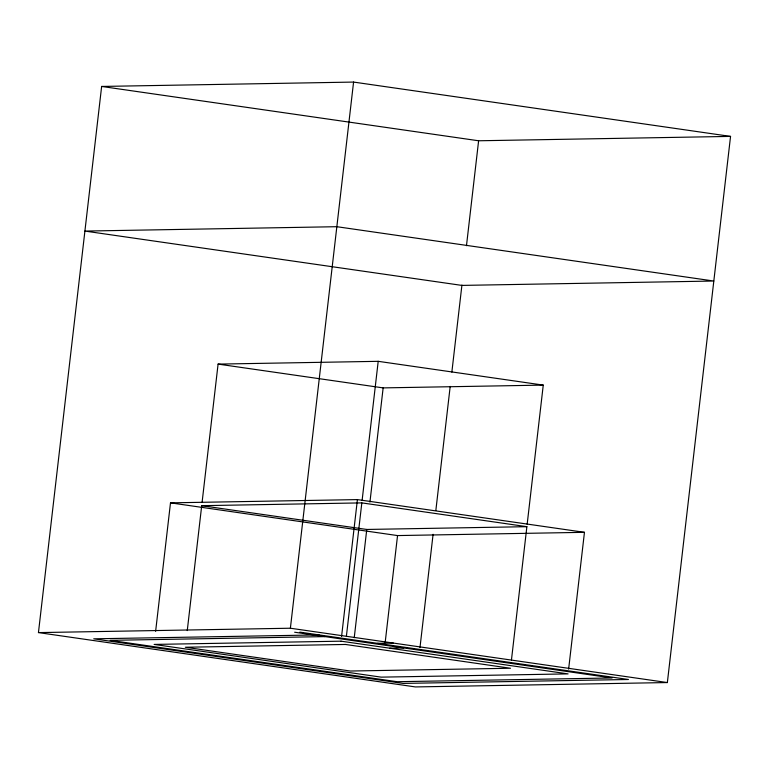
<?xml version="1.0" encoding="UTF-8"?>
<svg xmlns="http://www.w3.org/2000/svg" width="769" height="769" viewBox="0 0 769 769"><rect width="100%" height="100%" fill="white"/><g stroke="black" fill="none" stroke-linecap="round" stroke-linejoin="round"><path stroke-width="1.15" d="M38.45 632.599L101.643 86.445L353.577 82.072L730.55 136.401L667.357 682.555L415.423 686.928L38.45 632.599L290.384 628.225L667.357 682.555M155.626 631.33L170.497 502.849L357.412 499.6L584.459 532.321L568.627 669.136M187.261 630.59L201.709 505.675L361.824 502.888L526.88 526.678L511.462 659.927M202.122 502.099L218.088 364.102L378.204 361.324L543.26 385.106L527.159 524.304M290.384 628.225L353.577 82.072M341.58 636.415L357.412 499.6M346.406 636.136L361.824 502.888M362.103 500.513L378.204 361.324M354.24 637.722L366.765 529.457L526.88 526.678M369.937 502.099L383.145 387.893L543.26 385.106M385.154 642.644L397.544 535.57L584.459 532.321M419.98 647.585L433.091 534.292M435.85 510.443L450.192 386.423M451.855 372.119L461.929 285.068M466.475 245.715L478.616 140.775L730.55 136.401M319.058 634.906L93.722 638.818L403.139 683.41L628.465 679.498L299.862 632.137M325.027 636.607L110.14 640.337L397.16 681.709L612.057 677.97L294.642 632.224M377.512 643.326L393.267 643.057M389.691 648.19L403.677 647.94M101.643 86.445L478.616 140.775M218.088 364.102L383.145 387.893M201.709 505.675L366.765 529.457M170.497 502.849L397.544 535.57M336.841 226.701L84.907 231.075L461.881 285.405L713.815 281.031L336.841 226.701M341.032 641.173L154.117 644.422L381.164 677.143L568.08 673.894L341.032 641.173M345.444 644.46L185.329 647.248L350.385 671.029L510.501 668.251L345.444 644.46"/></g></svg>
